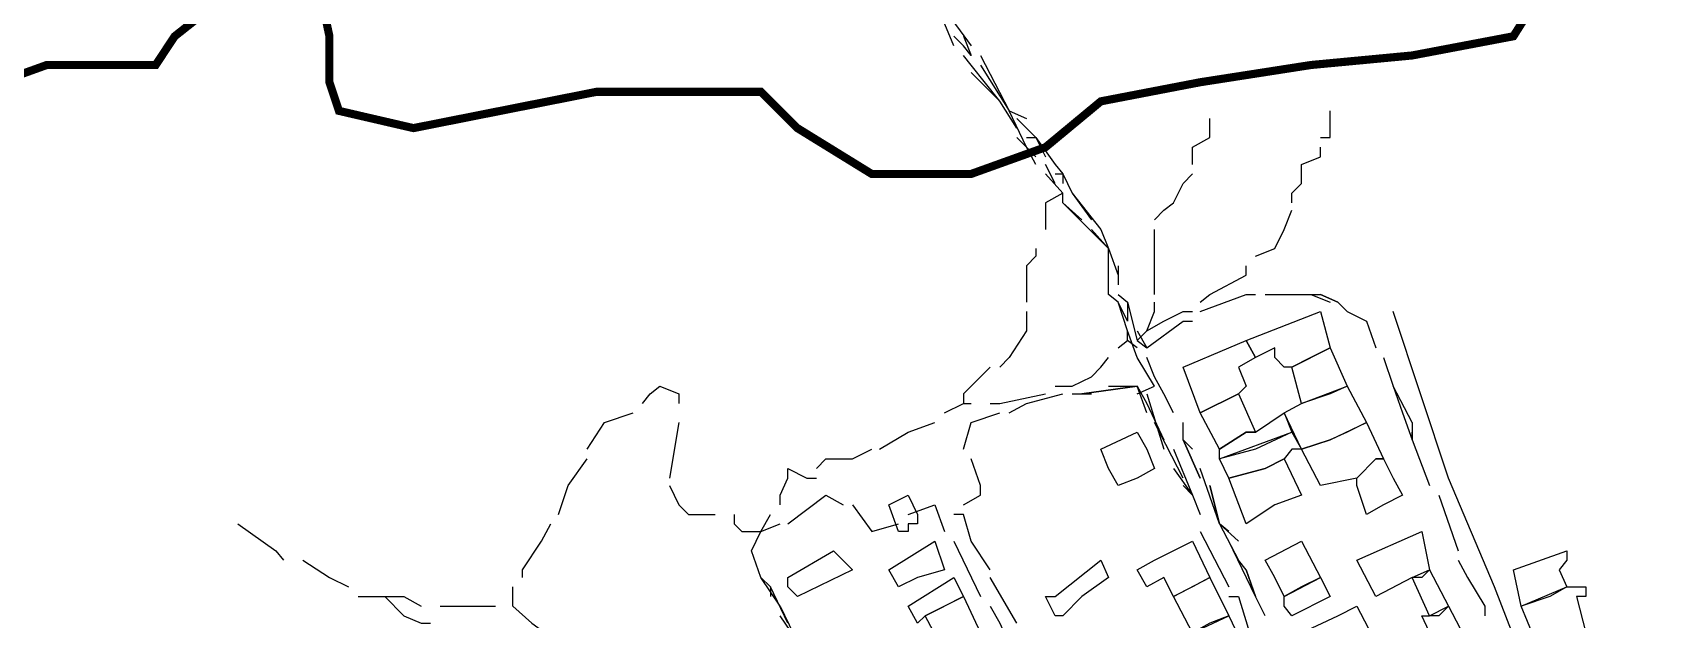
# Model space of a CAD drawing. Header units: millimetres. Extents: x -3588 to 75209, y -3737 to 38254.
# Drawn here: x 18831.5 to 19071.3, y 32801.1 to 32887.7 of the extents above; entities that cross this region are included whole.
import ezdxf

# ---------------------------------------------------------------- set-up
doc = ezdxf.new("R2010")
doc.units = ezdxf.units.MM
doc.layers.add('P', color=253, linetype='Continuous')

msp = doc.modelspace()

# ---------------------------------------------------------------- linework, layer by layer
at = {"layer": 'P', "const_width": 1.2}
for points in [[(18874.263, 32892.522), (18875.399, 32887.161), (18875.399, 32880.376), (18876.807, 32876.151), (18887.818, 32873.606), (18914.912, 32878.967), (18925.651, 32878.967), (18939.19, 32878.967), (18944.567, 32873.606), (18955.561, 32866.837), (18970.253, 32866.837), (18981.263, 32870.789), (18989.441, 32877.559), (19004.117, 32880.376), (19020.489, 32882.92), (19035.452, 32884.329), (19050.415, 32887.161), (19057.185, 32897.884)], [(18822.619, 32878.967), (18833.613, 32882.92), (18849.713, 32882.92), (18852.53, 32887.161), (18859.315, 32892.522)]]:
    msp.add_lwpolyline(points, dxfattribs=at)
at = {"layer": 'P', "color": 254, "const_width": 1.2}
for points in [[(19057.185, 32897.884), (19050.415, 32887.161), (19035.452, 32884.329), (19020.489, 32882.92), (19004.117, 32880.376), (18989.441, 32877.559), (18981.263, 32870.789), (18970.253, 32866.837), (18955.561, 32866.837), (18944.567, 32873.606), (18939.19, 32878.967), (18925.651, 32878.967), (18914.912, 32878.967), (18887.818, 32873.606), (18876.807, 32876.151), (18875.399, 32880.376), (18875.399, 32887.161), (18874.263, 32892.522)], [(18859.315, 32892.522), (18852.53, 32887.161), (18849.713, 32882.92), (18833.613, 32882.92), (18822.619, 32878.967)]]:
    msp.add_lwpolyline(points, dxfattribs=at)
at = {"layer": 'P'}
for points in [[(18967.708, 32885.753), (18964.892, 32892.522), (18963.467, 32893.931)], [(18966.3, 32893.931), (18966.3, 32891.114), (18970.253, 32885.753)], [(18970.253, 32884.329), (18969.117, 32885.753), (18967.708, 32887.161)], [(18969.117, 32887.161), (18970.253, 32884.329)], [(18974.478, 32877.559), (18970.253, 32882.92), (18969.117, 32884.329)], [(18971.661, 32884.329), (18975.886, 32876.151)], [(18977.022, 32873.606), (18974.478, 32877.559), (18970.253, 32881.8)], [(18971.661, 32882.92), (18975.886, 32876.151), (18978.431, 32875.014)], [(18979.839, 32868.245), (18978.431, 32870.789), (18975.886, 32876.151)], [(18977.022, 32875.014), (18979.839, 32872.198), (18982.672, 32868.245)], [(19002.996, 32868.245), (19002.996, 32869.365), (19002.996, 32870.789), (19005.541, 32872.198), (19005.541, 32875.014)], [(19021.913, 32872.198), (19023.321, 32872.198), (19023.321, 32876.151)], [(18979.839, 32869.365), (18978.431, 32870.789), (18977.022, 32872.198)], [(18978.431, 32872.198), (18979.839, 32872.198), (18981.263, 32869.365)], [(19017.672, 32862.596), (19017.672, 32864.004), (19019.08, 32865.428), (19019.08, 32868.245), (19021.913, 32869.365), (19021.913, 32870.789)], [(18982.672, 32865.428), (18981.263, 32868.245)], [(18983.792, 32864.004), (18981.263, 32866.837)], [(18982.672, 32868.245), (18983.792, 32866.837), (18983.792, 32865.428)], [(18982.672, 32866.837), (18983.792, 32866.837), (18985.216, 32864.004), (18988.033, 32860.051)], [(18997.347, 32860.051), (18998.755, 32861.475), (19000.164, 32862.596), (19001.588, 32865.428), (19002.996, 32866.837)], [(18983.792, 32864.004), (18981.263, 32862.596), (18981.263, 32860.051), (18981.263, 32858.643)], [(18990.578, 32854.69), (18990.578, 32855.826), (18983.792, 32862.596), (18983.792, 32864.004)], [(18986.625, 32860.051), (18983.792, 32862.596), (18983.792, 32864.004)], [(18985.216, 32864.004), (18989.441, 32858.643), (18990.578, 32855.826)], [(19012.311, 32854.69), (19015.127, 32855.826), (19016.536, 32858.643), (19017.672, 32861.475)], [(18990.578, 32850.465), (18990.578, 32853.281), (18990.578, 32855.826), (18988.033, 32858.643)], [(18989.441, 32858.643), (18990.578, 32855.826), (18991.986, 32851.873), (18991.986, 32850.465)], [(18997.347, 32849.04), (18997.347, 32850.465), (18997.347, 32853.281), (18997.347, 32854.69), (18997.347, 32857.234), (18997.347, 32858.643)], [(18979.839, 32855.826), (18979.839, 32854.69), (18978.431, 32853.281), (18978.431, 32850.465), (18978.431, 32847.92)], [(18990.578, 32849.04), (18990.578, 32853.281)], [(18991.986, 32853.281), (18991.986, 32851.873), (18991.986, 32850.465)], [(19004.117, 32847.92), (19005.541, 32849.04), (19010.902, 32851.873), (19010.902, 32853.281)], [(18993.394, 32842.271), (18993.394, 32843.679), (18991.986, 32847.92), (18990.578, 32849.04)], [(18991.986, 32849.04), (18993.394, 32847.92), (18993.394, 32845.103)], [(18993.394, 32845.103), (18991.986, 32847.92)], [(18993.394, 32847.92), (18994.803, 32842.271)], [(18996.211, 32843.679), (18997.347, 32846.512), (18997.347, 32847.92)], [(19004.117, 32846.512), (19010.902, 32849.04), (19012.311, 32849.04)], [(19013.719, 32849.04), (19015.127, 32849.04), (19020.489, 32849.04), (19023.321, 32847.92)], [(19020.489, 32849.04), (19021.913, 32849.04), (19024.441, 32847.92), (19021.913, 32849.04)], [(19024.441, 32847.92), (19025.866, 32846.512), (19028.682, 32845.103), (19030.091, 32841.151)], [(18978.431, 32846.512), (18978.431, 32843.679), (18975.886, 32839.726), (18974.478, 32838.318)], [(18996.211, 32843.679), (18998.755, 32845.103), (19001.588, 32846.512), (19002.996, 32846.512)], [(19020.489, 32839.726), (19017.672, 32838.318), (19016.536, 32838.318), (19015.127, 32839.726), (19015.127, 32841.151), (19012.311, 32839.726), (19010.902, 32842.271), (19021.913, 32846.512), (19023.321, 32841.151), (19020.489, 32839.726)], [(19080.054, 32751.658), (19076.101, 32767.742), (19073.285, 32775.935), (19065.091, 32773.391), (19061.138, 32773.391), (19059.73, 32774.527), (19047.599, 32805.862), (19040.813, 32821.946), (19032.635, 32846.512)], [(18994.803, 32834.365), (18997.347, 32835.501), (18994.803, 32839.726), (18993.394, 32843.679)], [(18994.803, 32843.679), (18996.211, 32841.151)], [(18994.803, 32842.271), (18996.211, 32843.679)], [(18996.211, 32841.151), (19001.588, 32845.103), (19002.996, 32845.103)], [(18991.986, 32841.151), (18993.394, 32842.271)], [(18994.803, 32841.151), (18993.394, 32842.271)], [(18994.803, 32842.271), (18996.211, 32841.151)], [(19009.766, 32834.365), (19004.117, 32831.548), (19001.588, 32838.318), (19008.358, 32841.151), (19010.902, 32842.271), (19012.311, 32839.726), (19009.766, 32838.318), (19010.902, 32835.501), (19009.766, 32834.365)], [(19023.321, 32834.365), (19019.08, 32832.957), (19017.672, 32838.318), (19023.321, 32841.151), (19025.866, 32835.501), (19023.321, 32834.365)], [(18973.07, 32838.318), (18969.117, 32834.365), (18969.117, 32832.957)], [(18982.672, 32835.501), (18985.216, 32835.501), (18988.033, 32836.91), (18989.441, 32838.318), (18990.578, 32839.726)], [(18994.803, 32834.365), (18997.347, 32835.501), (18994.803, 32839.726)], [(19000.164, 32831.548), (18998.755, 32834.365), (18997.347, 32836.91), (18996.211, 32839.726)], [(19031.227, 32839.726), (19032.635, 32835.501), (19034.044, 32831.548)], [(18921.698, 32832.957), (18922.818, 32834.365), (18924.242, 32835.501), (18927.059, 32834.365), (18927.059, 32832.957)], [(18973.07, 32832.957), (18974.478, 32832.957), (18981.263, 32834.365)], [(18975.886, 32831.548), (18978.431, 32832.957), (18983.792, 32834.365)], [(18985.216, 32834.365), (18986.625, 32834.365), (18994.803, 32835.501)], [(18994.803, 32835.501), (18986.625, 32834.365), (18988.033, 32834.365)], [(18990.578, 32835.501), (18994.803, 32835.501)], [(18994.803, 32835.501), (18996.211, 32832.957), (18998.755, 32827.595)], [(18996.211, 32831.548), (18994.803, 32835.501)], [(18996.211, 32834.365), (18998.755, 32826.187)], [(19012.311, 32828.716), (19010.902, 32828.716), (19006.949, 32826.187), (19004.117, 32831.548), (19009.766, 32834.365), (19012.311, 32828.716)], [(19025.866, 32828.716), (19023.321, 32827.595), (19019.08, 32826.187), (19016.536, 32831.548), (19019.08, 32832.957), (19025.866, 32835.501), (19028.682, 32830.14), (19025.866, 32828.716)], [(19032.635, 32835.501), (19034.044, 32831.548), (19035.452, 32827.595), (19035.452, 32828.716)], [(19035.452, 32830.14), (19032.635, 32835.501)], [(18913.504, 32826.187), (18916.048, 32830.14), (18920.289, 32831.548)], [(18966.3, 32831.548), (18969.117, 32832.957)], [(18969.117, 32832.957), (18970.253, 32832.957)], [(18969.117, 32826.187), (18970.253, 32830.14), (18974.478, 32831.548)], [(19012.311, 32826.187), (19006.949, 32824.779), (19006.949, 32826.187), (19010.902, 32828.716), (19012.311, 32828.716), (19016.536, 32831.548), (19017.672, 32828.716), (19012.311, 32826.187)], [(18927.059, 32830.14), (18925.651, 32821.946)], [(18956.698, 32826.187), (18960.939, 32828.716), (18964.892, 32830.14)], [(18994.803, 32821.946), (18991.986, 32820.826), (18990.578, 32823.354), (18989.441, 32826.187), (18994.803, 32828.716), (18996.211, 32826.187), (18997.347, 32823.354), (18994.803, 32821.946)], [(19001.588, 32821.946), (18997.347, 32830.14)], [(19004.117, 32821.946), (19001.588, 32827.595), (19001.588, 32830.14)], [(19017.672, 32826.187), (19016.536, 32824.779), (19013.719, 32823.354), (19008.358, 32821.946), (19006.949, 32824.779), (19017.672, 32828.716), (19019.08, 32826.187), (19017.672, 32826.187)], [(19030.091, 32824.779), (19027.274, 32821.946), (19021.913, 32820.826), (19019.08, 32826.187), (19023.321, 32827.595), (19028.682, 32830.14), (19031.227, 32824.779), (19030.091, 32824.779)], [(19035.452, 32830.14), (19035.452, 32827.595), (19037.997, 32820.826)], [(18947.384, 32823.354), (18948.792, 32824.779), (18952.745, 32824.779), (18955.561, 32826.187)], [(19000.164, 32826.187), (19002.996, 32819.402), (19001.588, 32820.826)], [(19002.996, 32826.187), (19001.588, 32827.595), (19004.117, 32821.946)], [(18909.279, 32816.585), (18910.687, 32820.826), (18913.504, 32824.779)], [(18969.117, 32817.993), (18971.661, 32819.402), (18971.661, 32820.826), (18970.253, 32824.779)], [(19015.127, 32817.993), (19010.902, 32815.177), (19008.358, 32821.946), (19013.719, 32823.354), (19016.536, 32824.779), (19019.08, 32819.402), (19015.127, 32817.993)], [(19031.227, 32817.993), (19028.682, 32816.585), (19027.274, 32820.826), (19027.274, 32821.946), (19030.091, 32824.779), (19031.227, 32824.779), (19032.635, 32821.946), (19034.044, 32819.402), (19031.227, 32817.993)], [(18942.022, 32817.993), (18942.022, 32819.402), (18943.143, 32821.946), (18943.143, 32823.354), (18945.975, 32821.946), (18947.384, 32821.946)], [(19000.164, 32823.354), (19002.996, 32819.402), (19004.117, 32816.585)], [(19006.949, 32815.177), (19004.117, 32823.354)], [(18925.651, 32820.826), (18927.059, 32817.993), (18928.467, 32816.585), (18929.603, 32816.585), (18932.42, 32816.585)], [(18943.143, 32815.177), (18948.792, 32819.402), (18951.336, 32817.993)], [(18962.347, 32816.585), (18962.347, 32815.177), (18960.939, 32815.177), (18960.939, 32814.04), (18959.514, 32814.04), (18958.106, 32817.993), (18960.939, 32819.402), (18962.347, 32816.585)], [(19009.766, 32812.632), (19006.949, 32815.177), (19005.541, 32820.826)], [(19005.541, 32820.826), (19006.949, 32815.177)], [(19039.405, 32819.402), (19042.238, 32811.224)], [(18935.237, 32816.585), (18935.237, 32815.177), (18936.373, 32814.04), (18937.781, 32814.04), (18939.19, 32814.04), (18940.614, 32816.585)], [(18952.745, 32817.993), (18955.561, 32814.04), (18959.514, 32815.177)], [(18960.939, 32816.585), (18964.892, 32817.993), (18966.3, 32814.04)], [(18973.07, 32808.391), (18970.253, 32812.632), (18969.117, 32816.585), (18967.708, 32816.585)], [(18861.844, 32815.177), (18867.493, 32811.224), (18868.629, 32809.815)], [(18903.917, 32807.271), (18903.917, 32808.391), (18906.734, 32812.632), (18908.142, 32815.177)], [(18939.19, 32807.271), (18937.781, 32811.224), (18939.19, 32814.04), (18942.022, 32815.177)], [(19004.117, 32814.04), (19008.358, 32805.862)], [(19008.358, 32814.04), (19006.949, 32815.177), (19009.766, 32809.815)], [(19036.86, 32807.271), (19035.452, 32807.271), (19030.091, 32804.454), (19027.274, 32809.815), (19036.86, 32814.04), (19037.997, 32808.391), (19036.86, 32807.271)], [(18962.347, 32807.271), (18959.514, 32805.862), (18958.106, 32808.391), (18964.892, 32812.632), (18966.3, 32808.391), (18962.347, 32807.271)], [(18967.708, 32812.632), (18971.661, 32804.454)], [(19002.996, 32805.862), (19000.164, 32804.454), (18998.755, 32807.271), (18996.211, 32805.862), (18994.803, 32808.391), (18997.347, 32809.815), (19002.996, 32812.632), (19005.541, 32807.271), (19002.996, 32805.862)], [(19012.311, 32804.454), (19008.358, 32812.632)], [(19019.08, 32805.862), (19016.536, 32804.454), (19015.127, 32807.271), (19013.719, 32809.815), (19019.08, 32812.632), (19021.913, 32807.271), (19019.08, 32805.862)], [(18871.446, 32809.815), (18875.399, 32807.271), (18878.216, 32805.862)], [(18943.143, 32805.862), (18943.143, 32807.271), (18949.928, 32811.224), (18952.745, 32808.391), (18944.567, 32804.454), (18943.143, 32805.862)], [(18986.625, 32804.454), (18983.792, 32801.621), (18982.672, 32801.621), (18981.263, 32804.454), (18982.672, 32804.454), (18989.441, 32809.815), (18990.578, 32807.271), (18986.625, 32804.454)], [(19013.719, 32801.621), (19012.311, 32804.454), (19010.902, 32808.391), (19009.766, 32809.815)], [(19042.238, 32809.815), (19043.646, 32807.271), (19046.19, 32803.03), (19046.19, 32801.621)], [(19055.777, 32804.454), (19051.552, 32803.03), (19050.415, 32808.391), (19058.321, 32811.224), (19058.321, 32809.815), (19057.185, 32808.391), (19058.321, 32805.862), (19055.777, 32804.454)], [(18943.143, 32800.501), (18940.614, 32805.862), (18939.19, 32807.271)], [(18942.022, 32803.03), (18939.19, 32807.271), (18940.614, 32805.862), (18940.614, 32804.454)], [(18966.3, 32803.03), (18963.467, 32801.621), (18962.347, 32800.501), (18960.939, 32803.03), (18967.708, 32807.271), (18969.117, 32804.454), (18966.3, 32803.03)], [(18977.022, 32800.501), (18973.07, 32807.271)], [(19005.541, 32800.501), (19002.996, 32799.077), (19000.164, 32804.454), (19005.541, 32807.271), (19008.358, 32801.621), (19005.541, 32800.501)], [(19010.902, 32808.391), (19012.311, 32804.454)], [(19016.536, 32803.03), (19016.536, 32804.454), (19021.913, 32807.271), (19023.321, 32804.454), (19017.672, 32801.621), (19016.536, 32803.03)], [(19039.405, 32801.621), (19037.997, 32801.621), (19035.452, 32807.271), (19037.997, 32808.391), (19040.813, 32803.03), (19039.405, 32801.621)], [(18879.64, 32804.454), (18881.048, 32804.454), (18883.593, 32804.454)], [(18883.593, 32804.454), (18886.409, 32804.454), (18888.954, 32803.03)], [(18883.593, 32804.454), (18886.409, 32801.621), (18888.954, 32800.501), (18890.362, 32800.501)], [(18902.493, 32803.03), (18902.493, 32805.862)], [(18969.117, 32797.668), (18966.3, 32796.26), (18963.467, 32801.621), (18969.117, 32804.454), (18971.661, 32799.077), (18969.117, 32797.668)], [(19008.358, 32804.454), (19009.766, 32804.454), (19012.311, 32796.26)], [(19057.185, 32797.668), (19054.368, 32796.26), (19051.552, 32803.03), (19058.321, 32805.862), (19061.138, 32805.862), (19061.138, 32804.454), (19059.73, 32804.454), (19061.138, 32799.077), (19057.185, 32797.668)], [(18891.771, 32803.03), (18897.132, 32803.03), (18899.965, 32803.03)], [(18902.493, 32803.03), (18905.326, 32800.501), (18909.279, 32797.668)], [(18942.022, 32803.03), (18945.975, 32794.852)], [(18973.07, 32803.03), (18974.478, 32800.501), (18977.022, 32794.852)], [(19028.682, 32797.668), (19027.274, 32796.26), (19021.913, 32793.716), (19019.08, 32799.077), (19024.441, 32801.621), (19027.274, 32803.03), (19030.091, 32797.668), (19028.682, 32797.668)], [(19042.238, 32796.26), (19039.405, 32796.26), (19036.86, 32801.621), (19037.997, 32801.621), (19040.813, 32803.03), (19043.646, 32797.668), (19042.238, 32796.26)], [(18947.384, 32793.716), (18942.022, 32801.621)], [(19008.358, 32794.852), (19005.541, 32793.716), (19004.117, 32796.26), (19001.588, 32794.852), (19000.164, 32797.668), (19002.996, 32799.077), (19008.358, 32801.621), (19010.902, 32796.26), (19008.358, 32794.852)]]:
    msp.add_lwpolyline(points, dxfattribs=at)

doc.saveas('drawing.dxf')
